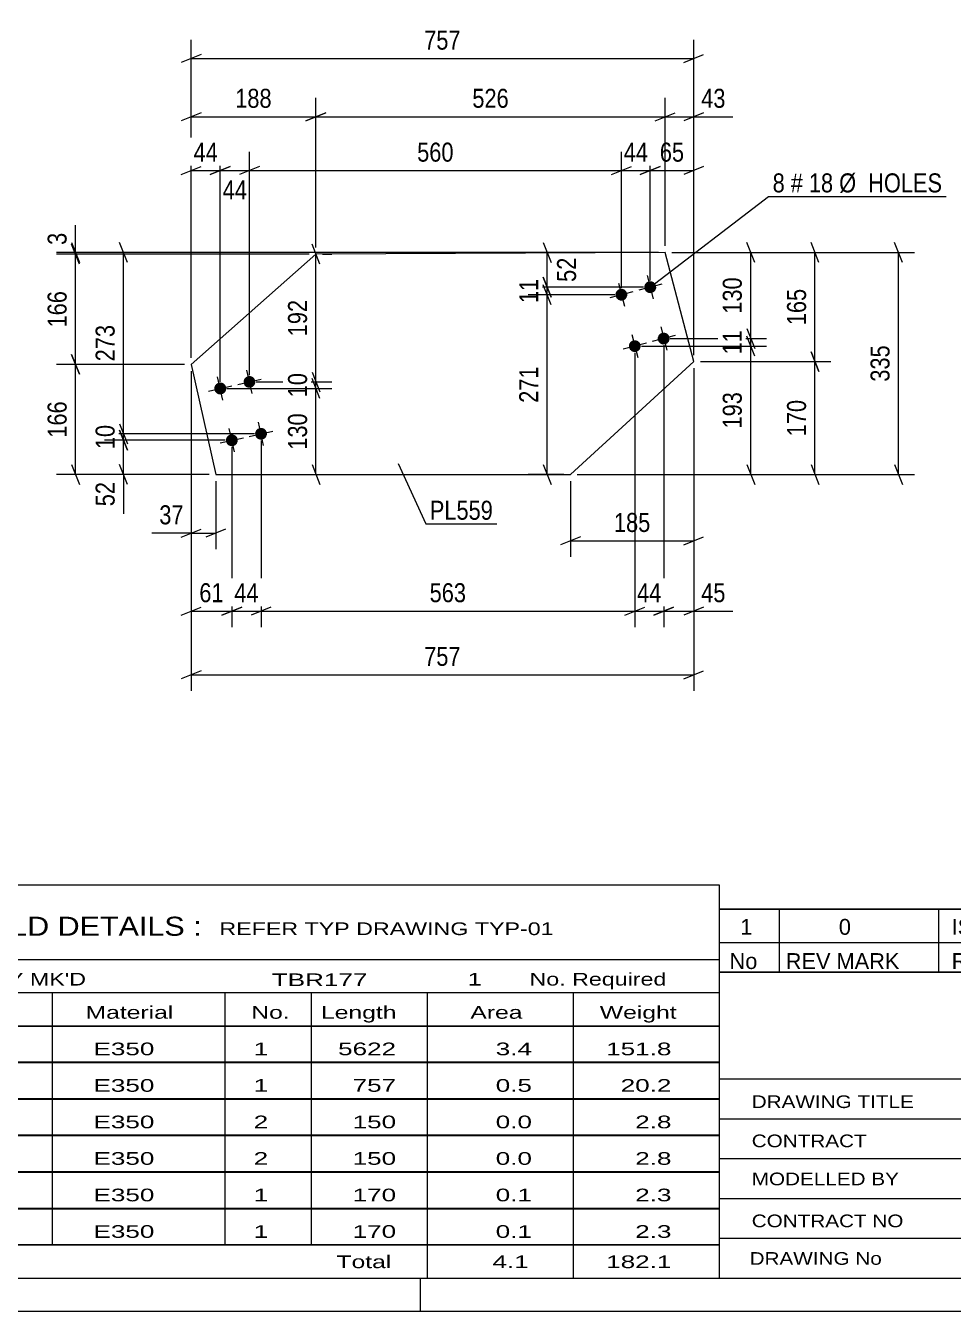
# Model space of a CAD drawing. Header units: millimetres. Extents: x 0 to 594, y 0 to 420.
# Drawn here: x 324.5 to 464.2, y 0 to 193.6 of the extents above; entities that cross this region are included whole.
import ezdxf

# ---------------------------------------------------------------- set-up
doc = ezdxf.new("R2010")
doc.units = ezdxf.units.MM
doc.styles.add('Arial Narrow', font='ARIALN.TTF', dxfattribs={"height": 0.2})

# ---------------------------------------------------------------- blocks, each defined once
blk = doc.blocks.new('Unknown-580870768-1129')
at = {"color": 5, "linetype": 'Continuous'}
for p, q in [((5, 5), (589, 5)), ((384, 0), (384, 5)), ((0, 0), (594, 0))]:
    blk.add_line(p, q, dxfattribs=at)
blk = doc.blocks.new('Bolt-580870768-6683 - 6677')
at = {"linetype": 'Continuous'}
for points in [[(418.83, 153.36, -1), (418.37, 155.11, -1)], [(414.47, 152.23, -1), (414.02, 153.97, -1)], [(420.85, 145.62, -1), (420.39, 147.37, -1)], [(416.49, 144.49, -1), (416.04, 146.23, -1)]]:
    blk.add_hatch(color=1, dxfattribs=at).paths.add_polyline_path(points)
at = {"color": 1, "linetype": 'Continuous'}
for p, q in [((418.15, 155.98), (419.06, 152.49)), ((415.99, 153.55), (412.5, 152.65)), ((413.79, 154.84), (414.7, 151.36)), ((420.34, 154.69), (416.86, 153.78)), ((420.17, 148.24), (421.07, 144.75)), ((418.01, 145.81), (414.52, 144.91)), ((415.81, 147.1), (416.72, 143.62)), ((422.36, 146.95), (418.88, 146.04))]:
    blk.add_line(p, q, dxfattribs=at)
blk = doc.blocks.new('Part-580870768-6681 - 6677')
at = {"color": 2, "linetype": 'Continuous'}
for p, q in [((368.23, 159.21), (349.44, 142.61)), ((420.85, 159.47), (368.23, 159.21)), ((425.14, 143.02), (420.85, 159.47)), ((349.44, 142.61), (353.14, 126.02)), ((425.14, 143.02), (406.6, 126.02)), ((353.14, 126.02), (406.6, 126.02))]:
    blk.add_line(p, q, dxfattribs=at)
blk = doc.blocks.new('Bolt-580870768-6682 - 6677')
at = {"linetype": 'Continuous'}
for points in [[(353.64, 139.86, -1), (354.03, 138.1, -1)], [(358.03, 140.84, -1), (358.42, 139.09, -1)], [(355.38, 132.05, -1), (355.77, 130.3, -1)], [(359.77, 133.03, -1), (360.17, 131.28, -1)]]:
    blk.add_hatch(color=1, dxfattribs=at).paths.add_polyline_path(points)
at = {"color": 1, "linetype": 'Continuous'}
for p, q in [((358.62, 138.21), (357.83, 141.72)), ((354.23, 137.23), (353.44, 140.74)), ((356.47, 139.57), (359.98, 140.36)), ((352.08, 138.59), (355.59, 139.38)), ((360.36, 130.4), (359.58, 133.91)), ((355.97, 129.42), (355.18, 132.93)), ((358.21, 131.76), (361.73, 132.55)), ((353.82, 130.78), (357.33, 131.57))]:
    blk.add_line(p, q, dxfattribs=at)
blk = doc.blocks.new('StraightDimension-580870768-6739 - 6677')
at = {"color": 7, "linetype": 'Continuous'}
for p, q in [((444.01, 141.52), (442.81, 144.52)), ((426.14, 143.02), (445.81, 143.02)), ((443.41, 126.02), (443.41, 143.02)), ((407.6, 126.02), (445.81, 126.02)), ((442.81, 127.52), (444.01, 124.52))]:
    blk.add_line(p, q, dxfattribs=at)
at = {"color": 0}
blk.add_wipeout([(442.66, 137.86), (438.46, 137.86), (438.46, 131.18), (442.66, 131.18)], dxfattribs=at)
at = {"color": 3, "style": 'Arial Narrow'}
blk.add_text('170', height=2.863, rotation=90.0002, dxfattribs=at).set_placement((442.06, 131.78))
blk = doc.blocks.new('StraightDimension-580870768-7759 - 6677')
at = {"color": 7, "linetype": 'Continuous'}
for p, q in [((349.44, 141.61), (349.44, 103.04)), ((355.58, 130.18), (355.58, 103.04)), ((347.94, 104.84), (350.94, 106.04)), ((349.44, 105.44), (355.58, 105.44)), ((357.08, 106.04), (354.08, 104.84))]:
    blk.add_line(p, q, dxfattribs=at)
at = {"color": 0}
blk.add_wipeout([(354.93, 106.19), (354.93, 110.39), (350.08, 110.39), (350.08, 106.19)], dxfattribs=at)
at = {"color": 3, "style": 'Arial Narrow'}
blk.add_text('61', height=2.863, dxfattribs=at).set_placement((350.68, 106.79))
blk = doc.blocks.new('StraightDimension-580870768-6738 - 6677')
at = {"color": 7, "linetype": 'Continuous'}
for p, q in [((444.01, 157.97), (442.81, 160.97)), ((421.85, 159.47), (445.81, 159.47)), ((443.41, 143.02), (443.41, 159.47)), ((442.81, 144.52), (444.01, 141.52)), ((426.14, 143.02), (445.81, 143.02))]:
    blk.add_line(p, q, dxfattribs=at)
at = {"color": 0}
blk.add_wipeout([(442.66, 154.59), (438.46, 154.59), (438.46, 147.91), (442.66, 147.91)], dxfattribs=at)
at = {"color": 3, "style": 'Arial Narrow'}
blk.add_text('165', height=2.863, rotation=90.0002, dxfattribs=at).set_placement((442.06, 148.51))
blk = doc.blocks.new('StraightDimension-580870768-6744 - 6677')
at = {"color": 7, "linetype": 'Continuous'}
for p, q in [((425.14, 142.02), (425.14, 113.62)), ((406.6, 125.02), (406.6, 113.62)), ((408.1, 116.62), (405.1, 115.42)), ((423.64, 115.42), (426.64, 116.62)), ((406.6, 116.02), (425.14, 116.02))]:
    blk.add_line(p, q, dxfattribs=at)
at = {"color": 0}
blk.add_wipeout([(419.22, 116.77), (419.22, 120.97), (412.53, 120.97), (412.53, 116.77)], dxfattribs=at)
at = {"color": 3, "style": 'Arial Narrow'}
blk.add_text('185', height=2.863, dxfattribs=at).set_placement((413.13, 117.37))
blk = doc.blocks.new('StraightDimension-580870768-6748 - 6677')
at = {"color": 7, "linetype": 'Continuous'}
for p, q in [((349.44, 141.61), (349.44, 114.77)), ((353.14, 125.02), (353.14, 114.77)), ((347.94, 116.57), (350.94, 117.77)), ((349.44, 117.17), (353.14, 117.17)), ((354.64, 117.77), (351.64, 116.57))]:
    blk.add_line(p, q, dxfattribs=at)
at = {"color": 0}
blk.add_wipeout([(348.91, 117.92), (348.91, 122.12), (344.05, 122.12), (344.05, 117.92)], dxfattribs=at)
at = {"color": 7, "linetype": 'Continuous'}
blk.add_line((349.44, 117.17), (343.53, 117.17), dxfattribs=at)
blk.add_line((349.44, 117.17), (343.53, 117.17), dxfattribs=at)
at = {"color": 3, "style": 'Arial Narrow'}
blk.add_text('37', height=2.863, dxfattribs=at).set_placement((344.65, 118.52))
blk = doc.blocks.new('StraightDimension-580870768-6760 - 6677')
at = {"color": 7, "linetype": 'Continuous'}
for p, q in [((434.33, 157.97), (433.13, 160.97)), ((421.85, 159.47), (436.13, 159.47)), ((433.73, 146.49), (433.73, 159.47)), ((433.13, 147.99), (434.33, 144.99)), ((421.62, 146.49), (436.13, 146.49))]:
    blk.add_line(p, q, dxfattribs=at)
at = {"color": 0}
blk.add_wipeout([(432.98, 156.33), (428.78, 156.33), (428.78, 149.64), (432.98, 149.64)], dxfattribs=at)
at = {"color": 3, "style": 'Arial Narrow'}
blk.add_text('130', height=2.863, rotation=90.0002, dxfattribs=at).set_placement((432.38, 150.24))
blk = doc.blocks.new('StraightDimension-580870768-6761 - 6677')
at = {"color": 7, "linetype": 'Continuous'}
for p, q in [((433.13, 147.99), (434.33, 144.99)), ((417.26, 145.36), (436.13, 145.36)), ((421.62, 146.49), (436.13, 146.49)), ((434.33, 143.86), (433.13, 146.86)), ((433.73, 145.36), (433.73, 146.49))]:
    blk.add_line(p, q, dxfattribs=at)
at = {"color": 0}
blk.add_wipeout([(432.98, 148.36), (428.78, 148.36), (428.78, 143.5), (432.98, 143.5)], dxfattribs=at)
at = {"color": 3, "style": 'Arial Narrow'}
blk.add_text('11', height=2.863, rotation=90.0002, dxfattribs=at).set_placement((432.38, 144.1))
blk = doc.blocks.new('StraightDimension-580870768-6762 - 6677')
at = {"color": 7, "linetype": 'Continuous'}
for p, q in [((417.26, 145.36), (436.13, 145.36)), ((434.33, 143.86), (433.13, 146.86)), ((433.73, 126.02), (433.73, 145.36)), ((407.6, 126.02), (436.13, 126.02)), ((433.13, 127.52), (434.33, 124.52))]:
    blk.add_line(p, q, dxfattribs=at)
at = {"color": 0}
blk.add_wipeout([(432.98, 139.03), (428.78, 139.03), (428.78, 132.35), (432.98, 132.35)], dxfattribs=at)
at = {"color": 3, "style": 'Arial Narrow'}
blk.add_text('193', height=2.863, rotation=90.0002, dxfattribs=at).set_placement((432.38, 132.95))
blk = doc.blocks.new('StraightDimension-580870768-6844 - 6677')
at = {"color": 7, "linetype": 'Continuous'}
for p, q in [((349.44, 141.61), (349.44, 93.45)), ((425.14, 142.02), (425.14, 93.45)), ((350.94, 96.45), (347.94, 95.25)), ((349.44, 95.85), (425.14, 95.85)), ((423.64, 95.25), (426.64, 96.45))]:
    blk.add_line(p, q, dxfattribs=at)
at = {"color": 0}
blk.add_wipeout([(390.63, 96.6), (390.63, 100.8), (383.95, 100.8), (383.95, 96.6)], dxfattribs=at)
at = {"color": 3, "style": 'Arial Narrow'}
blk.add_text('757', height=2.863, dxfattribs=at).set_placement((384.55, 97.2))
blk = doc.blocks.new('StraightDimension-580870768-6780 - 6677')
at = {"color": 7, "linetype": 'Continuous'}
for p, q in [((339.87, 157.97), (338.67, 160.97)), ((419.85, 159.47), (336.42, 159.47)), ((339.27, 132.16), (339.27, 159.47)), ((338.67, 133.66), (339.87, 130.66)), ((358.97, 132.16), (336.42, 132.16))]:
    blk.add_line(p, q, dxfattribs=at)
at = {"color": 0}
blk.add_wipeout([(338.52, 149.16), (334.32, 149.16), (334.32, 142.47), (338.52, 142.47)], dxfattribs=at)
at = {"color": 3, "style": 'Arial Narrow'}
blk.add_text('273', height=2.863, rotation=90.0002, dxfattribs=at).set_placement((337.92, 143.07))
blk = doc.blocks.new('StraightDimension-580870768-6781 - 6677')
at = {"color": 7, "linetype": 'Continuous'}
for p, q in [((338.67, 133.66), (339.87, 130.66)), ((358.97, 132.16), (336.42, 132.16)), ((339.87, 129.68), (338.67, 132.68)), ((339.27, 131.18), (339.27, 132.16)), ((354.58, 131.18), (336.42, 131.18))]:
    blk.add_line(p, q, dxfattribs=at)
at = {"color": 0}
blk.add_wipeout([(338.52, 134.09), (334.32, 134.09), (334.32, 129.24), (338.52, 129.24)], dxfattribs=at)
at = {"color": 3, "style": 'Arial Narrow'}
blk.add_text('10', height=2.863, rotation=90.0002, dxfattribs=at).set_placement((337.92, 129.84))
blk = doc.blocks.new('StraightDimension-580870768-6782 - 6677')
at = {"color": 7, "linetype": 'Continuous'}
for p, q in [((338.67, 132.68), (339.87, 129.68)), ((354.58, 131.18), (336.42, 131.18)), ((339.27, 126.02), (339.27, 131.18)), ((352.14, 126.02), (336.42, 126.02)), ((339.87, 124.52), (338.67, 127.52))]:
    blk.add_line(p, q, dxfattribs=at)
at = {"color": 0}
blk.add_wipeout([(338.52, 125.49), (334.32, 125.49), (334.32, 120.64), (338.52, 120.64)], dxfattribs=at)
at = {"color": 7, "linetype": 'Continuous'}
blk.add_line((339.27, 126.02), (339.27, 120.11), dxfattribs=at)
blk.add_line((339.27, 126.02), (339.27, 120.11), dxfattribs=at)
at = {"color": 3, "style": 'Arial Narrow'}
blk.add_text('52', height=2.863, rotation=90.0002, dxfattribs=at).set_placement((337.92, 121.24))
blk = doc.blocks.new('StraightDimension-580870768-6800 - 6677')
at = {"color": 7, "linetype": 'Continuous'}
for p, q in [((456.59, 157.97), (455.39, 160.97)), ((421.85, 159.47), (458.39, 159.47)), ((455.99, 126.02), (455.99, 159.47)), ((407.6, 126.02), (458.39, 126.02)), ((455.39, 127.52), (456.59, 124.52))]:
    blk.add_line(p, q, dxfattribs=at)
at = {"color": 0}
blk.add_wipeout([(455.24, 146.09), (451.04, 146.09), (451.04, 139.4), (455.24, 139.4)], dxfattribs=at)
at = {"color": 3, "style": 'Arial Narrow'}
blk.add_text('335', height=2.863, rotation=90.0002, dxfattribs=at).set_placement((454.64, 140))
blk = doc.blocks.new('StraightDimension-580870768-7755 - 6677')
at = {"color": 7, "linetype": 'Continuous'}
for p, q in [((420.62, 145.49), (420.62, 103.04)), ((425.14, 142.02), (425.14, 103.04)), ((419.12, 104.84), (422.12, 106.04)), ((420.62, 105.44), (425.14, 105.44)), ((426.64, 106.04), (423.64, 104.84))]:
    blk.add_line(p, q, dxfattribs=at)
at = {"color": 0}
blk.add_wipeout([(430.52, 106.19), (430.52, 110.39), (425.67, 110.39), (425.67, 106.19)], dxfattribs=at)
at = {"color": 7, "linetype": 'Continuous'}
blk.add_line((425.14, 105.44), (431.05, 105.44), dxfattribs=at)
blk.add_line((425.14, 105.44), (431.05, 105.44), dxfattribs=at)
at = {"color": 3, "style": 'Arial Narrow'}
blk.add_text('45', height=2.863, dxfattribs=at).set_placement((426.27, 106.79))
blk = doc.blocks.new('StraightDimension-580870768-7756 - 6677')
at = {"color": 7, "linetype": 'Continuous'}
for p, q in [((420.62, 145.49), (420.62, 103.04)), ((416.26, 144.36), (416.26, 103.04)), ((414.76, 104.84), (417.76, 106.04)), ((416.26, 105.44), (420.62, 105.44)), ((422.12, 106.04), (419.12, 104.84))]:
    blk.add_line(p, q, dxfattribs=at)
at = {"color": 0}
blk.add_wipeout([(420.87, 106.19), (420.87, 110.39), (416.01, 110.39), (416.01, 106.19)], dxfattribs=at)
at = {"color": 3, "style": 'Arial Narrow'}
blk.add_text('44', height=2.863, dxfattribs=at).set_placement((416.61, 106.79))
blk = doc.blocks.new('StraightDimension-580870768-7757 - 6677')
at = {"color": 7, "linetype": 'Continuous'}
for p, q in [((416.26, 144.36), (416.26, 103.04)), ((359.97, 131.16), (359.97, 103.04)), ((361.47, 106.04), (358.47, 104.84)), ((359.97, 105.44), (416.26, 105.44)), ((414.76, 104.84), (417.76, 106.04))]:
    blk.add_line(p, q, dxfattribs=at)
at = {"color": 0}
blk.add_wipeout([(391.46, 106.19), (391.46, 110.39), (384.77, 110.39), (384.77, 106.19)], dxfattribs=at)
at = {"color": 3, "style": 'Arial Narrow'}
blk.add_text('563', height=2.863, dxfattribs=at).set_placement((385.37, 106.79))
blk = doc.blocks.new('StraightDimension-580870768-8149 - 6677')
at = {"color": 7, "linetype": 'Continuous'}
for p, q in [((352.33, 171.19), (355.33, 172.39)), ((353.83, 139.98), (353.83, 174.19)), ((359.72, 172.39), (356.72, 171.19)), ((358.22, 140.96), (358.22, 174.19)), ((353.83, 171.79), (358.22, 171.79))]:
    blk.add_line(p, q, dxfattribs=at)
at = {"color": 0}
blk.add_wipeout([(358.46, 166.84), (358.46, 171.04), (353.6, 171.04), (353.6, 166.84)], dxfattribs=at)
at = {"color": 3, "style": 'Arial Narrow'}
blk.add_text('44', height=2.863, dxfattribs=at).set_placement((354.2, 167.44))
blk = doc.blocks.new('StraightDimension-580870768-7758 - 6677')
at = {"color": 7, "linetype": 'Continuous'}
for p, q in [((355.58, 130.18), (355.58, 103.04)), ((359.97, 131.16), (359.97, 103.04)), ((354.08, 104.84), (357.08, 106.04)), ((355.58, 105.44), (359.97, 105.44)), ((361.47, 106.04), (358.47, 104.84))]:
    blk.add_line(p, q, dxfattribs=at)
at = {"color": 0}
blk.add_wipeout([(360.2, 106.19), (360.2, 110.39), (355.35, 110.39), (355.35, 106.19)], dxfattribs=at)
at = {"color": 3, "style": 'Arial Narrow'}
blk.add_text('44', height=2.863, dxfattribs=at).set_placement((355.95, 106.79))
blk = doc.blocks.new('StraightDimension-580870768-8146 - 6677')
at = {"color": 7, "linetype": 'Continuous'}
for p, q in [((418.6, 155.24), (418.6, 174.64)), ((425.14, 144.02), (425.14, 174.64)), ((417.1, 171.19), (420.1, 172.39)), ((426.64, 172.39), (423.64, 171.19)), ((418.6, 171.79), (425.14, 171.79))]:
    blk.add_line(p, q, dxfattribs=at)
at = {"color": 0}
blk.add_wipeout([(424.3, 172.54), (424.3, 176.74), (419.44, 176.74), (419.44, 172.54)], dxfattribs=at)
at = {"color": 3, "style": 'Arial Narrow'}
blk.add_text('65', height=2.863, dxfattribs=at).set_placement((420.04, 173.14))
blk = doc.blocks.new('StraightDimension-580870768-7897 - 6677')
at = {"color": 7, "linetype": 'Continuous'}
for p, q in [((331.44, 160.97), (332.64, 157.97)), ((332.64, 157.71), (331.44, 160.71)), ((419.85, 159.47), (329.19, 159.47)), ((367.23, 159.21), (329.19, 159.21)), ((332.04, 159.21), (332.04, 159.47))]:
    blk.add_line(p, q, dxfattribs=at)
at = {"color": 0}
blk.add_wipeout([(331.29, 163.03), (327.09, 163.03), (327.09, 160), (331.29, 160)], dxfattribs=at)
at = {"color": 7, "linetype": 'Continuous'}
blk.add_line((332.04, 159.47), (332.04, 163.55), dxfattribs=at)
blk.add_line((332.04, 159.47), (332.04, 163.55), dxfattribs=at)
at = {"color": 3, "style": 'Arial Narrow'}
blk.add_text('3', height=2.86, rotation=90.0002, dxfattribs=at).set_placement((330.69, 160.6))
blk = doc.blocks.new('StraightDimension-580870768-7898 - 6677')
at = {"color": 7, "linetype": 'Continuous'}
for p, q in [((332.64, 157.71), (331.44, 160.71)), ((367.23, 159.21), (329.19, 159.21)), ((332.04, 142.61), (332.04, 159.21)), ((331.44, 144.11), (332.64, 141.11)), ((348.44, 142.61), (329.19, 142.61))]:
    blk.add_line(p, q, dxfattribs=at)
at = {"color": 0}
blk.add_wipeout([(331.29, 154.25), (327.09, 154.25), (327.09, 147.57), (331.29, 147.57)], dxfattribs=at)
at = {"color": 3, "style": 'Arial Narrow'}
blk.add_text('166', height=2.863, rotation=90.0002, dxfattribs=at).set_placement((330.69, 148.17))
blk = doc.blocks.new('StraightDimension-580870768-7899 - 6677')
at = {"color": 7, "linetype": 'Continuous'}
for p, q in [((332.64, 141.11), (331.44, 144.11)), ((348.44, 142.61), (329.19, 142.61)), ((332.04, 126.02), (332.04, 142.61)), ((352.14, 126.02), (329.19, 126.02)), ((331.44, 127.52), (332.64, 124.52))]:
    blk.add_line(p, q, dxfattribs=at)
at = {"color": 0}
blk.add_wipeout([(331.29, 137.66), (327.09, 137.66), (327.09, 130.97), (331.29, 130.97)], dxfattribs=at)
at = {"color": 3, "style": 'Arial Narrow'}
blk.add_text('166', height=2.863, rotation=90.0002, dxfattribs=at).set_placement((330.69, 131.57))
blk = doc.blocks.new('StraightDimension-580870768-7986 - 6677')
at = {"color": 7, "linetype": 'Continuous'}
for p, q in [((349.44, 143.61), (349.44, 191.51)), ((425.14, 144.02), (425.14, 191.51)), ((350.94, 189.26), (347.94, 188.06)), ((349.44, 188.66), (425.14, 188.66)), ((423.64, 188.06), (426.64, 189.26))]:
    blk.add_line(p, q, dxfattribs=at)
at = {"color": 0}
blk.add_wipeout([(390.63, 189.41), (390.63, 193.61), (383.95, 193.61), (383.95, 189.41)], dxfattribs=at)
at = {"color": 3, "style": 'Arial Narrow'}
blk.add_text('757', height=2.863, dxfattribs=at).set_placement((384.55, 190.01))
blk = doc.blocks.new('StraightDimension-580870768-8007 - 6677')
at = {"color": 7, "linetype": 'Continuous'}
for p, q in [((420.85, 160.47), (420.85, 182.75)), ((425.14, 144.02), (425.14, 182.75)), ((419.35, 179.3), (422.35, 180.5)), ((426.64, 180.5), (423.64, 179.3)), ((420.85, 179.9), (425.14, 179.9))]:
    blk.add_line(p, q, dxfattribs=at)
at = {"color": 0}
blk.add_wipeout([(430.52, 180.65), (430.52, 184.85), (425.67, 184.85), (425.67, 180.65)], dxfattribs=at)
at = {"color": 7, "linetype": 'Continuous'}
blk.add_line((425.14, 179.9), (431.05, 179.9), dxfattribs=at)
blk.add_line((425.14, 179.9), (431.05, 179.9), dxfattribs=at)
at = {"color": 3, "style": 'Arial Narrow'}
blk.add_text('43', height=2.863, dxfattribs=at).set_placement((426.27, 181.25))
blk = doc.blocks.new('StraightDimension-580870768-8008 - 6677')
at = {"color": 7, "linetype": 'Continuous'}
for p, q in [((368.23, 160.21), (368.23, 182.75)), ((420.85, 160.47), (420.85, 182.75)), ((369.73, 180.5), (366.73, 179.3)), ((419.35, 179.3), (422.35, 180.5)), ((368.23, 179.9), (420.85, 179.9))]:
    blk.add_line(p, q, dxfattribs=at)
at = {"color": 0}
blk.add_wipeout([(397.88, 180.65), (397.88, 184.85), (391.2, 184.85), (391.2, 180.65)], dxfattribs=at)
at = {"color": 3, "style": 'Arial Narrow'}
blk.add_text('526', height=2.863, dxfattribs=at).set_placement((391.8, 181.25))
blk = doc.blocks.new('StraightDimension-580870768-8009 - 6677')
at = {"color": 7, "linetype": 'Continuous'}
for p, q in [((349.44, 143.61), (349.44, 182.75)), ((368.23, 160.21), (368.23, 182.75)), ((350.94, 180.5), (347.94, 179.3)), ((366.73, 179.3), (369.73, 180.5)), ((349.44, 179.9), (368.23, 179.9))]:
    blk.add_line(p, q, dxfattribs=at)
at = {"color": 0}
blk.add_wipeout([(362.18, 180.65), (362.18, 184.85), (355.49, 184.85), (355.49, 180.65)], dxfattribs=at)
at = {"color": 3, "style": 'Arial Narrow'}
blk.add_text('188', height=2.863, dxfattribs=at).set_placement((356.09, 181.25))
blk = doc.blocks.new('StraightDimension-580870768-8147 - 6677')
at = {"color": 7, "linetype": 'Continuous'}
for p, q in [((414.25, 154.1), (414.25, 174.64)), ((418.6, 155.24), (418.6, 174.64)), ((412.75, 171.19), (415.75, 172.39)), ((420.1, 172.39), (417.1, 171.19)), ((414.25, 171.79), (418.6, 171.79))]:
    blk.add_line(p, q, dxfattribs=at)
at = {"color": 0}
blk.add_wipeout([(418.85, 172.54), (418.85, 176.74), (414, 176.74), (414, 172.54)], dxfattribs=at)
at = {"color": 3, "style": 'Arial Narrow'}
blk.add_text('44', height=2.863, dxfattribs=at).set_placement((414.6, 173.14))
blk = doc.blocks.new('StraightDimension-580870768-8148 - 6677')
at = {"color": 7, "linetype": 'Continuous'}
for p, q in [((358.22, 140.96), (358.22, 174.64)), ((414.25, 154.1), (414.25, 174.64)), ((359.72, 172.39), (356.72, 171.19)), ((412.75, 171.19), (415.75, 172.39)), ((358.22, 171.79), (414.25, 171.79))]:
    blk.add_line(p, q, dxfattribs=at)
at = {"color": 0}
blk.add_wipeout([(389.58, 172.54), (389.58, 176.74), (382.89, 176.74), (382.89, 172.54)], dxfattribs=at)
at = {"color": 3, "style": 'Arial Narrow'}
blk.add_text('560', height=2.863, dxfattribs=at).set_placement((383.49, 173.14))
blk = doc.blocks.new('StraightDimension-580870768-8150 - 6677')
at = {"color": 7, "linetype": 'Continuous'}
for p, q in [((349.44, 143.61), (349.44, 174.64)), ((353.83, 139.98), (353.83, 174.64)), ((347.94, 171.19), (350.94, 172.39)), ((355.33, 172.39), (352.33, 171.19)), ((349.44, 171.79), (353.83, 171.79))]:
    blk.add_line(p, q, dxfattribs=at)
at = {"color": 0}
blk.add_wipeout([(354.06, 172.54), (354.06, 176.74), (349.21, 176.74), (349.21, 172.54)], dxfattribs=at)
at = {"color": 3, "style": 'Arial Narrow'}
blk.add_text('44', height=2.863, dxfattribs=at).set_placement((349.81, 173.14))
blk = doc.blocks.new('StraightDimension-580870768-8185 - 6677')
at = {"color": 7, "linetype": 'Continuous'}
for p, q in [((368.85, 157.71), (367.65, 160.71)), ((368.25, 139.96), (368.25, 159.21)), ((369.23, 159.21), (370.65, 159.21)), ((367.65, 141.46), (368.85, 138.46)), ((359.22, 139.96), (370.65, 139.96))]:
    blk.add_line(p, q, dxfattribs=at)
at = {"color": 0}
blk.add_wipeout([(367.5, 152.93), (363.3, 152.93), (363.3, 146.24), (367.5, 146.24)], dxfattribs=at)
at = {"color": 3, "style": 'Arial Narrow'}
blk.add_text('192', height=2.863, rotation=90.0002, dxfattribs=at).set_placement((366.9, 146.84))
blk = doc.blocks.new('StraightDimension-580870768-8186 - 6677')
at = {"color": 7, "linetype": 'Continuous'}
for p, q in [((367.65, 141.46), (368.85, 138.46)), ((359.22, 139.96), (370.65, 139.96)), ((368.85, 137.48), (367.65, 140.48)), ((368.25, 138.98), (368.25, 139.96)), ((354.83, 138.98), (370.65, 138.98))]:
    blk.add_line(p, q, dxfattribs=at)
at = {"color": 0}
blk.add_wipeout([(367.5, 141.9), (363.3, 141.9), (363.3, 137.05), (367.5, 137.05)], dxfattribs=at)
at = {"color": 3, "style": 'Arial Narrow'}
blk.add_text('10', height=2.863, rotation=90.0002, dxfattribs=at).set_placement((366.9, 137.65))
blk = doc.blocks.new('StraightDimension-580870768-8187 - 6677')
at = {"color": 7, "linetype": 'Continuous'}
for p, q in [((368.85, 137.48), (367.65, 140.48)), ((354.83, 138.98), (370.65, 138.98)), ((368.25, 126.02), (368.25, 138.98)), ((354.14, 126.02), (370.65, 126.02)), ((367.65, 127.52), (368.85, 124.52))]:
    blk.add_line(p, q, dxfattribs=at)
at = {"color": 0}
blk.add_wipeout([(367.5, 135.84), (363.3, 135.84), (363.3, 129.16), (367.5, 129.16)], dxfattribs=at)
at = {"color": 3, "style": 'Arial Narrow'}
blk.add_text('130', height=2.863, rotation=90.0002, dxfattribs=at).set_placement((366.9, 129.76))
blk = doc.blocks.new('StraightDimension-580870768-8215 - 6677')
at = {"color": 7, "linetype": 'Continuous'}
for p, q in [((402.47, 160.97), (403.67, 157.97)), ((419.85, 159.47), (400.67, 159.47)), ((403.07, 154.24), (403.07, 159.47)), ((403.67, 152.74), (402.47, 155.74)), ((417.6, 154.24), (400.67, 154.24))]:
    blk.add_line(p, q, dxfattribs=at)
at = {"color": 0}
blk.add_wipeout([(408.02, 159.28), (403.82, 159.28), (403.82, 154.43), (408.02, 154.43)], dxfattribs=at)
at = {"color": 3, "style": 'Arial Narrow'}
blk.add_text('52', height=2.863, rotation=90.0002, dxfattribs=at).set_placement((407.42, 155.03))
blk = doc.blocks.new('StraightDimension-580870768-8216 - 6677')
at = {"color": 7, "linetype": 'Continuous'}
for p, q in [((402.47, 155.74), (403.67, 152.74)), ((417.6, 154.24), (400.22, 154.24)), ((413.25, 153.1), (400.22, 153.1)), ((403.67, 151.6), (402.47, 154.6)), ((403.07, 153.1), (403.07, 154.24))]:
    blk.add_line(p, q, dxfattribs=at)
at = {"color": 0}
blk.add_wipeout([(402.32, 156.1), (398.12, 156.1), (398.12, 151.24), (402.32, 151.24)], dxfattribs=at)
at = {"color": 3, "style": 'Arial Narrow'}
blk.add_text('11', height=2.863, rotation=90.0002, dxfattribs=at).set_placement((401.72, 151.84))
blk = doc.blocks.new('StraightDimension-580870768-8217 - 6677')
at = {"color": 7, "linetype": 'Continuous'}
for p, q in [((413.25, 153.1), (400.22, 153.1)), ((403.67, 151.6), (402.47, 154.6)), ((403.07, 126.02), (403.07, 153.1)), ((405.6, 126.02), (400.22, 126.02)), ((402.47, 127.52), (403.67, 124.52))]:
    blk.add_line(p, q, dxfattribs=at)
at = {"color": 0}
blk.add_wipeout([(402.32, 142.9), (398.12, 142.9), (398.12, 136.22), (402.32, 136.22)], dxfattribs=at)
at = {"color": 3, "style": 'Arial Narrow'}
blk.add_text('271', height=2.863, rotation=90.0002, dxfattribs=at).set_placement((401.72, 136.82))
blk = doc.blocks.new('Unknown-580870768-8405')
at = {"color": 7, "linetype": 'Continuous'}
for p, q in [((429, 51.05), (429, 5)), ((429, 51.05), (589, 51.05)), ((589, 51), (589, 5)), ((429, 35), (589, 35)), ((469.14, 35), (469.14, 5)), ((571, 5.05), (571, 29.05)), ((429, 29), (589, 29)), ((429, 23), (589, 23)), ((513.14, 23), (513.14, 5)), ((429, 17), (589, 17)), ((429, 11), (571, 11)), ((429, 5), (589, 5))]:
    blk.add_line(p, q, dxfattribs=at)
at = {"color": 7, "style": 'Arial Narrow'}
for s, height, width, p in [('DRAWING TITLE', 1.9089, 1.425378, (433.88, 30.61)), ('TC-BRACE', 1.909, 1.425378, (470.81, 30.59)), ('CONTRACT', 1.909, 1.425378, (433.88, 24.71)), ('TERMINAL BUILDING', 1.9089, 1.425378, (471.06, 25.07)), ('MODELLED BY', 1.9089, 1.425378, (433.88, 18.98)), ('GSK', 1.909, 1.425378, (470.88, 19.04)), ('ISSUED', 1.909, 1.425378, (513.94, 18.64)), ('17.03.2026', 1.909, 1.425378, (530.69, 18.52)), ('CONTRACT NO', 1.9089, 1.425378, (433.88, 12.66)), ('AN-C-1376', 1.909, 1.425378, (471.23, 12.78)), ('SCALE', 1.909, 1.425378, (513.94, 12.65)), ('A1', 6.204, 1.25, (575.24, 7.2)), ('DRAWING No', 1.909, 1.425378, (433.56, 7)), ('[TBR.177]', 1.909, 1.425378, (471.46, 6.99)), ('1', 3.34, 1.5, (550.91, 5.68)), ('REVISION No.', 1.9089, 1.425378, (513.94, 5.77))]:
    blk.add_text(s, height=height, dxfattribs=dict(at, width=width)).set_placement(p)
at = {"color": 7, "linetype": 'Continuous', "style": 'Arial Narrow'}
for s, height, width, p in [('PH #', 2.1, 1.42538, (576.4, 24.55)), ('101', 2.1, 1.42538, (577.41, 18.55)), ('NTS', 1.909, 1.425378, (531, 13.05))]:
    blk.add_text(s, height=height, dxfattribs=dict(at, width=width)).set_placement(p)
blk = doc.blocks.new('Unknown-580870768-8406')
at = {"color": 7, "linetype": 'Continuous'}
for p, q in [((429, 60.55), (589, 60.55)), ((589, 60.55), (429, 60.55)), ((429, 60.55), (429, 55.55)), ((438, 60.55), (438, 55.55)), ((462, 60.55), (462, 55.55)), ((559, 60.55), (559, 55.55)), ((589, 60.55), (589, 55.55)), ((429, 55.55), (589, 55.55)), ((429, 55.55), (429, 51.05)), ((429, 55.55), (589, 55.55)), ((438, 55.55), (438, 51.05)), ((462, 55.55), (462, 51.05)), ((559, 55.55), (559, 51.05)), ((589, 55.55), (589, 51.05)), ((589, 51.05), (429, 51.05))]:
    blk.add_line(p, q, dxfattribs=at)
at = {"color": 7, "linetype": 'Continuous', "style": 'Arial Narrow'}
for s, height, width, p in [('1', 2.39, 1.196471, (432.16, 56.7)), ('0', 2.39, 1.196471, (447, 56.7)), ('ISSUED FOR CONSTRUCTION', 2.3861, 1.196471, (464, 56.7)), ('17.03.2026', 2.386, 1.196471, (565, 56.7)), ('No', 2.386, 1.2, (430.54, 51.55)), ('REV MARK', 2.386, 1.2, (439, 51.55)), ('REVISION DESCRIPTION', 2.3861, 1.2, (464, 51.55)), ('REV. DATE', 2.386, 1.2, (564.28, 51.55))]:
    blk.add_text(s, height=height, dxfattribs=dict(at, width=width)).set_placement(p)
blk = doc.blocks.new('Unknown-580870768-8407')
at = {"color": 7, "linetype": 'Continuous'}
for p, q in [((269, 64.25), (429, 64.25)), ((269, 53), (269, 64.25)), ((429, 64.25), (429, 53)), ((269, 53), (429, 53)), ((269, 53), (269, 48)), ((429, 53), (429, 48)), ((269, 48), (429, 48)), ((269, 48), (269, 43)), ((293, 48), (293, 43)), ((328.5, 48), (328.5, 43)), ((354.5, 48), (354.5, 43)), ((367.5, 48), (367.5, 43)), ((385, 48), (385, 43)), ((407, 48), (407, 43)), ((429, 48), (429, 43)), ((269, 43), (429, 43)), ((269, 42.95), (269, 37.55)), ((269, 42.95), (429, 42.95)), ((293, 43), (293, 37.5)), ((328.5, 43), (328.5, 37.5)), ((354.5, 43), (354.5, 37.5)), ((367.5, 43), (367.5, 37.5)), ((385, 43), (385, 37.5)), ((407, 43), (407, 37.5)), ((429, 42.95), (429, 37.55)), ((269, 37.55), (429, 37.55)), ((269, 37.45), (269, 32.05)), ((269, 37.45), (429, 37.45)), ((293, 37.5), (293, 32)), ((328.5, 37.5), (328.5, 32)), ((354.5, 37.5), (354.5, 32)), ((367.5, 37.5), (367.5, 32)), ((385, 37.5), (385, 32)), ((407, 37.5), (407, 32)), ((429, 37.45), (429, 32.05)), ((269, 32.05), (429, 32.05)), ((269, 31.95), (269, 26.55)), ((269, 31.95), (429, 31.95)), ((293, 32), (293, 26.5)), ((328.5, 32), (328.5, 26.5)), ((354.5, 32), (354.5, 26.5)), ((367.5, 32), (367.5, 26.5)), ((385, 32), (385, 26.5)), ((407, 32), (407, 26.5)), ((429, 31.95), (429, 26.55)), ((269, 26.55), (429, 26.55)), ((269, 26.45), (269, 21.05)), ((269, 26.45), (429, 26.45)), ((293, 26.5), (293, 21)), ((328.5, 26.5), (328.5, 21)), ((354.5, 26.5), (354.5, 21)), ((367.5, 26.5), (367.5, 21)), ((385, 26.5), (385, 21)), ((407, 26.5), (407, 21)), ((429, 26.45), (429, 21.05)), ((269, 21.05), (429, 21.05)), ((269, 20.95), (269, 15.55)), ((269, 20.95), (429, 20.95)), ((293, 21), (293, 15.5)), ((328.5, 21), (328.5, 15.5)), ((354.5, 21), (354.5, 15.5)), ((367.5, 21), (367.5, 15.5)), ((385, 21), (385, 15.5)), ((407, 21), (407, 15.5)), ((429, 20.95), (429, 15.55)), ((269, 15.55), (429, 15.55)), ((293, 15.5), (293, 10)), ((328.5, 15.5), (328.5, 10)), ((354.5, 15.5), (354.5, 10)), ((367.5, 15.5), (367.5, 10)), ((385, 15.5), (385, 10)), ((407, 15.5), (407, 10)), ((269, 15.45), (269, 10.05)), ((269, 15.45), (429, 15.45)), ((429, 15.45), (429, 10.05)), ((269, 10.05), (429, 10.05)), ((269, 10), (429, 10)), ((269, 10), (269, 5)), ((385, 10), (385, 5)), ((407, 10), (407, 5)), ((429, 10), (429, 5)), ((269, 5), (429, 5))]:
    blk.add_line(p, q, dxfattribs=at)
at = {"color": 7, "style": 'Arial Narrow'}
for s, height, width, p in [('GENERAL NOTES & WELD DETAILS :', 2.8633, 1.4, (270.15, 56.56)), ('REFER TYP DRAWING TYP-01', 1.9089, 1.6, (353.7, 56.66)), ("MATERIAL LIST FOR ASSEMBLY MK'D", 1.9089, 1.6, (270.15, 49.06)), ('TBR177', 1.909, 1.794707, (361.59, 48.97)), ('1', 1.91, 1.794707, (391.08, 49.06)), ('No. Required', 1.9089, 1.6, (400.41, 49.06)), ('Mark', 1.909, 1.7, (270.34, 44)), ('Profile', 1.909, 1.7, (303.41, 44)), ('Material', 1.909, 1.7, (333.54, 44.06)), ('No.', 1.909, 1.7, (358.5, 44.06)), ('Length', 1.909, 1.7, (369, 44.06)), ('Area', 1.909, 1.7, (391.5, 44.06)), ('Weight', 1.909, 1.7, (411, 44.06))]:
    blk.add_text(s, height=height, dxfattribs=dict(at, width=width)).set_placement(p)
at = {"color": 7, "linetype": 'Continuous', "style": 'Arial Narrow'}
for s, height, width, p in [('TBR177', 1.909, 1.794707, (270.5, 38.56)), ('SHS150*6', 1.909, 1.794707, (295, 38.56)), ('E350', 1.909, 1.794707, (334.74, 38.56)), ('1', 1.91, 1.794707, (358.86, 38.56)), ('5622', 1.909, 1.794707, (371.58, 38.56)), ('3.4', 1.909, 1.794707, (395.32, 38.56)), ('151.8', 1.909, 1.794707, (411.96, 38.56)), ('PL559', 1.909, 1.794707, (270.5, 33.06)), ('PL12*335', 1.909, 1.794707, (295, 33.06)), ('E350', 1.909, 1.794707, (334.74, 33.06)), ('1', 1.91, 1.794707, (358.86, 33.06)), ('757', 1.909, 1.794707, (373.77, 33.06)), ('0.5', 1.909, 1.794707, (395.32, 33.06)), ('20.2', 1.909, 1.794707, (414.14, 33.06)), ('PL40', 1.909, 1.794707, (270.5, 27.56)), ('PL10*120', 1.909, 1.794707, (295, 27.56)), ('E350', 1.909, 1.794707, (334.74, 27.56)), ('2', 1.91, 1.794707, (358.86, 27.56)), ('150', 1.909, 1.794707, (373.77, 27.56)), ('0.0', 1.909, 1.794707, (395.32, 27.56)), ('2.8', 1.909, 1.794707, (416.33, 27.56)), ('PL564', 1.909, 1.794707, (270.5, 22.06)), ('PL10*120', 1.909, 1.794707, (295, 22.06)), ('E350', 1.909, 1.794707, (334.74, 22.06)), ('2', 1.91, 1.794707, (358.86, 22.06)), ('150', 1.909, 1.794707, (373.77, 22.06)), ('0.0', 1.909, 1.794707, (395.32, 22.06)), ('2.8', 1.909, 1.794707, (416.33, 22.06)), ('PL98', 1.909, 1.794707, (270.5, 16.56)), ('PL10*170', 1.909, 1.794707, (295, 16.56)), ('E350', 1.909, 1.794707, (334.74, 16.56)), ('1', 1.91, 1.794707, (358.86, 16.56)), ('170', 1.909, 1.794707, (373.77, 16.56)), ('0.1', 1.909, 1.794707, (395.32, 16.56)), ('2.3', 1.909, 1.794707, (416.33, 16.56)), ('PL569', 1.909, 1.794707, (270.5, 11.06)), ('PL10*170', 1.909, 1.794707, (295, 11.06)), ('E350', 1.909, 1.794707, (334.74, 11.06)), ('1', 1.91, 1.794707, (358.86, 11.06)), ('170', 1.909, 1.794707, (373.77, 11.06)), ('0.1', 1.909, 1.794707, (395.32, 11.06)), ('2.3', 1.909, 1.794707, (416.33, 11.06)), ('Total', 1.909, 1.7, (371.33, 6.5)), ('4.1', 1.909, 1.794707, (394.83, 6.5)), ('182.1', 1.909, 1.794707, (411.96, 6.5))]:
    blk.add_text(s, height=height, dxfattribs=dict(at, width=width)).set_placement(p)
blk = doc.blocks.new('Mark-580870768-6955 - 6677')
at = {"color": 0}
blk.add_wipeout([(394.9, 119.21), (394.9, 122.21), (385.4, 122.21), (385.4, 119.21)], dxfattribs=at)
blk.add_wipeout([(394.9, 119.21), (394.9, 122.21), (385.4, 122.21), (385.4, 119.21)], dxfattribs=at)
at = {"color": 30, "linetype": 'Continuous'}
for p, q in [((380.64, 127.68), (384.8, 118.61)), ((384.8, 118.61), (395.5, 118.61))]:
    blk.add_line(p, q, dxfattribs=at)
at = {"color": 3, "style": 'Arial Narrow'}
blk.add_text('PL559', height=2.863, dxfattribs=at).set_placement((385.4, 119.21))
blk = doc.blocks.new('MarkSet-580870768-7796 - 6677')
at = {"color": 0}
blk.add_wipeout([(438.86, 168.51), (438.86, 171.51), (437.03, 171.51), (437.03, 168.51)], dxfattribs=at)
blk.add_wipeout([(438.86, 168.51), (438.86, 171.51), (437.03, 171.51), (437.03, 168.51)], dxfattribs=at)
at = {"color": 7, "linetype": 'Continuous'}
blk.add_line((418.6, 154.24), (436.43, 167.91), dxfattribs=at)
at = {"color": 3, "style": 'Arial Narrow'}
blk.add_text('8', height=2.86, dxfattribs=at).set_placement((437.03, 168.51))
at = {"color": 0}
blk.add_wipeout([(441.59, 168.51), (441.59, 171.51), (439.76, 171.51), (439.76, 168.51)], dxfattribs=at)
blk.add_wipeout([(441.59, 168.51), (441.59, 171.51), (439.76, 171.51), (439.76, 168.51)], dxfattribs=at)
blk.add_wipeout([(446.15, 168.51), (446.15, 171.51), (442.49, 171.51), (442.49, 168.51)], dxfattribs=at)
blk.add_wipeout([(446.15, 168.51), (446.15, 171.51), (442.49, 171.51), (442.49, 168.51)], dxfattribs=at)
at = {"color": 3, "style": 'Arial Narrow'}
for s, height, p in [('#', 2.86, (439.76, 168.51)), ('18', 2.863, (442.49, 168.51))]:
    blk.add_text(s, height=height, dxfattribs=at).set_placement(p)
at = {"color": 0}
blk.add_wipeout([(462.57, 168.51), (462.57, 171.51), (447.05, 171.51), (447.05, 168.51)], dxfattribs=at)
blk.add_wipeout([(462.57, 168.51), (462.57, 171.51), (447.05, 171.51), (447.05, 168.51)], dxfattribs=at)
at = {"color": 7, "linetype": 'Continuous'}
blk.add_line((436.43, 167.91), (463.17, 167.91), dxfattribs=at)
at = {"color": 3, "style": 'Arial Narrow'}
blk.add_text('Ø  HOLES', height=2.863, dxfattribs=at).set_placement((447.05, 168.51))

msp = doc.modelspace()

# ---------------------------------------------------------------- block references
for name in ['Unknown-580870768-1129', 'Part-580870768-6681 - 6677', 'Bolt-580870768-6683 - 6677', 'Bolt-580870768-6682 - 6677', 'Unknown-580870768-8407', 'Unknown-580870768-8406', 'Unknown-580870768-8405']:
    msp.add_blockref(name, (0, 0))

# ---------------------------------------------------------------- next in the draw order: block references
for name in ['StraightDimension-580870768-6739 - 6677', 'StraightDimension-580870768-7759 - 6677']:
    msp.add_blockref(name, (0, 0))

# ---------------------------------------------------------------- next in the draw order: block references
for name in ['StraightDimension-580870768-6738 - 6677', 'StraightDimension-580870768-6748 - 6677']:
    msp.add_blockref(name, (0, 0))

# ---------------------------------------------------------------- next in the draw order: block references
for name in ['StraightDimension-580870768-6760 - 6677', 'StraightDimension-580870768-6744 - 6677']:
    msp.add_blockref(name, (0, 0))

# ---------------------------------------------------------------- next in the draw order: block references
msp.add_blockref('StraightDimension-580870768-6761 - 6677', (0, 0))

# ---------------------------------------------------------------- next in the draw order: block references
msp.add_blockref('StraightDimension-580870768-6762 - 6677', (0, 0))

# ---------------------------------------------------------------- next in the draw order: block references
msp.add_blockref('StraightDimension-580870768-6844 - 6677', (0, 0))

# ---------------------------------------------------------------- next in the draw order: block references
msp.add_blockref('StraightDimension-580870768-6780 - 6677', (0, 0))

# ---------------------------------------------------------------- next in the draw order: block references
for name in ['StraightDimension-580870768-6800 - 6677', 'StraightDimension-580870768-6781 - 6677']:
    msp.add_blockref(name, (0, 0))

# ---------------------------------------------------------------- next in the draw order: block references
for name in ['StraightDimension-580870768-7755 - 6677', 'StraightDimension-580870768-6782 - 6677']:
    msp.add_blockref(name, (0, 0))

# ---------------------------------------------------------------- next in the draw order: block references
msp.add_blockref('StraightDimension-580870768-7756 - 6677', (0, 0))

# ---------------------------------------------------------------- next in the draw order: block references
msp.add_blockref('StraightDimension-580870768-7757 - 6677', (0, 0))

# ---------------------------------------------------------------- next in the draw order: block references
for name in ['StraightDimension-580870768-8146 - 6677', 'StraightDimension-580870768-8149 - 6677', 'StraightDimension-580870768-7758 - 6677', 'Mark-580870768-6955 - 6677']:
    msp.add_blockref(name, (0, 0))

# ---------------------------------------------------------------- next in the draw order: block references
msp.add_blockref('StraightDimension-580870768-7897 - 6677', (0, 0))

# ---------------------------------------------------------------- next in the draw order: block references
msp.add_blockref('StraightDimension-580870768-7898 - 6677', (0, 0))

# ---------------------------------------------------------------- next in the draw order: block references
msp.add_blockref('StraightDimension-580870768-7899 - 6677', (0, 0))

# ---------------------------------------------------------------- next in the draw order: block references
msp.add_blockref('StraightDimension-580870768-7986 - 6677', (0, 0))

# ---------------------------------------------------------------- next in the draw order: block references
msp.add_blockref('StraightDimension-580870768-8007 - 6677', (0, 0))

# ---------------------------------------------------------------- next in the draw order: block references
msp.add_blockref('StraightDimension-580870768-8008 - 6677', (0, 0))

# ---------------------------------------------------------------- next in the draw order: block references
for name in ['StraightDimension-580870768-8009 - 6677', 'StraightDimension-580870768-8147 - 6677']:
    msp.add_blockref(name, (0, 0))

# ---------------------------------------------------------------- next in the draw order: block references
for name in ['StraightDimension-580870768-8150 - 6677', 'StraightDimension-580870768-8148 - 6677']:
    msp.add_blockref(name, (0, 0))

# ---------------------------------------------------------------- next in the draw order: block references
for name in ['StraightDimension-580870768-8185 - 6677', 'StraightDimension-580870768-8215 - 6677']:
    msp.add_blockref(name, (0, 0))

# ---------------------------------------------------------------- next in the draw order: block references
for name in ['MarkSet-580870768-7796 - 6677', 'StraightDimension-580870768-8216 - 6677', 'StraightDimension-580870768-8186 - 6677']:
    msp.add_blockref(name, (0, 0))

# ---------------------------------------------------------------- next in the draw order: block references
for name in ['StraightDimension-580870768-8217 - 6677', 'StraightDimension-580870768-8187 - 6677']:
    msp.add_blockref(name, (0, 0))

doc.saveas('drawing.dxf')
